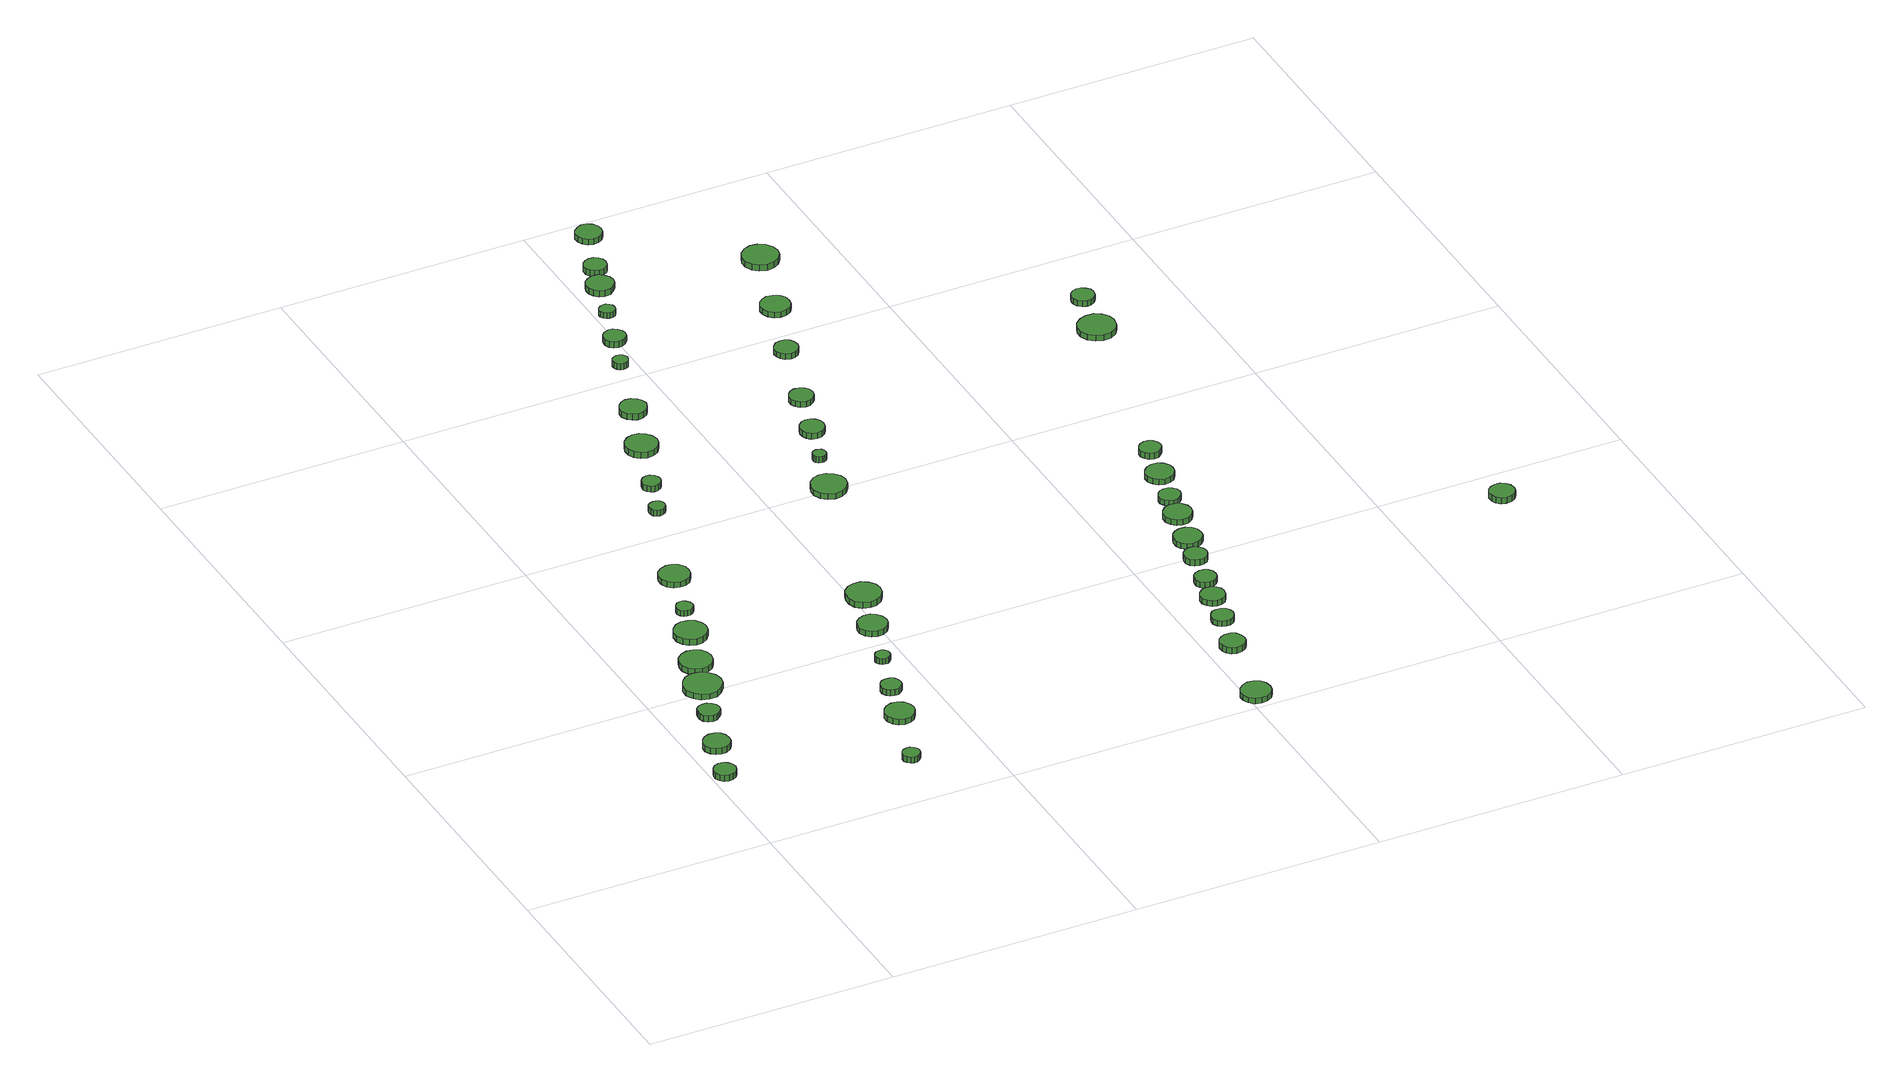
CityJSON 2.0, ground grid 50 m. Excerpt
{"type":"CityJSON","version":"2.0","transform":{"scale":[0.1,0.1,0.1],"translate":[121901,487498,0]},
"CityObjects":{
"tree1":{"type":"SolitaryVegetationObject","attributes":{"function":"something"},"geometry":[{"type":"MultiSurface","lod":"1","boundaries":[[[0,1,2,3,4,5,6,7,8,9,10,11,12,13,14]],[[15,16,17,18,19,20,21,22,23,24,25,26,27,28,29]],[[0,29,28,1]],[[1,28,27,2]],[[2,27,26,3]],[[3,26,25,4]],[[4,25,24,5]],[[5,24,23,6]],[[6,23,22,7]],[[7,22,21,8]],[[8,21,20,9]],[[9,20,19,10]],[[10,19,18,11]],[[11,18,17,12]],[[12,17,16,13]],[[13,16,15,14]],[[14,15,29,0]]]}]},
"tree2":{"type":"SolitaryVegetationObject","attributes":{"function":"something"},"geometry":[{"type":"MultiSurface","lod":"1","boundaries":[[[30,31,32,33,34,35,36,37,38,39,40,41,42,43,44]],[[45,46,47,48,49,50,51,52,53,54,55,56,57,58,59]],[[30,59,58,31]],[[31,58,57,32]],[[32,57,56,33]],[[33,56,55,34]],[[34,55,54,35]],[[35,54,53,36]],[[36,53,52,37]],[[37,52,51,38]],[[38,51,50,39]],[[39,50,49,40]],[[40,49,48,41]],[[41,48,47,42]],[[42,47,46,43]],[[43,46,45,44]],[[44,45,59,30]]]}]},
"tree3":{"type":"SolitaryVegetationObject","attributes":{"function":"something"},"geometry":[{"type":"MultiSurface","lod":"1","boundaries":[[[60,61,62,63,64,65,66,67,68,69,70,71,72,73,74]],[[75,76,77,78,79,80,81,82,83,84,85,86,87,88,89]],[[60,89,88,61]],[[61,88,87,62]],[[62,87,86,63]],[[63,86,85,64]],[[64,85,84,65]],[[65,84,83,66]],[[66,83,82,67]],[[67,82,81,68]],[[68,81,80,69]],[[69,80,79,70]],[[70,79,78,71]],[[71,78,77,72]],[[72,77,76,73]],[[73,76,75,74]],[[74,75,89,60]]]}]},
"tree4":{"type":"SolitaryVegetationObject","attributes":{"function":"something"},"geometry":[{"type":"MultiSurface","lod":"1","boundaries":[[[90,91,92,93,94,95,96,97,98,99,100,101,102,103,104]],[[105,106,107,108,109,110,111,112,113,114,115,116,117,118,119]],[[90,119,118,91]],[[91,118,117,92]],[[92,117,116,93]],[[93,116,115,94]],[[94,115,114,95]],[[95,114,113,96]],[[96,113,112,97]],[[97,112,111,98]],[[98,111,110,99]],[[99,110,109,100]],[[100,109,108,101]],[[101,108,107,102]],[[102,107,106,103]],[[103,106,105,104]],[[104,105,119,90]]]}]},
"tree5":{"type":"SolitaryVegetationObject","attributes":{"function":"something"},"geometry":[{"type":"MultiSurface","lod":"1","boundaries":[[[120,121,122,123,124,125,126,127,128,129,130,131,132,133,134]],[[135,136,137,138,139,140,141,142,143,144,145,146,147,148,149]],[[120,149,148,121]],[[121,148,147,122]],[[122,147,146,123]],[[123,146,145,124]],[[124,145,144,125]],[[125,144,143,126]],[[126,143,142,127]],[[127,142,141,128]],[[128,141,140,129]],[[129,140,139,130]],[[130,139,138,131]],[[131,138,137,132]],[[132,137,136,133]],[[133,136,135,134]],[[134,135,149,120]]]}]},
"tree6":{"type":"SolitaryVegetationObject","attributes":{"function":"something"},"geometry":[{"type":"MultiSurface","lod":"1","boundaries":[[[150,151,152,153,154,155,156,157,158,159,160,161,162,163,164]],[[165,166,167,168,169,170,171,172,173,174,175,176,177,178,179]],[[150,179,178,151]],[[151,178,177,152]],[[152,177,176,153]],[[153,176,175,154]],[[154,175,174,155]],[[155,174,173,156]],[[156,173,172,157]],[[157,172,171,158]],[[158,171,170,159]],[[159,170,169,160]],[[160,169,168,161]],[[161,168,167,162]],[[162,167,166,163]],[[163,166,165,164]],[[164,165,179,150]]]}]},
"tree7":{"type":"SolitaryVegetationObject","attributes":{"function":"something"},"geometry":[{"type":"MultiSurface","lod":"1","boundaries":[[[180,181,182,183,184,185,186,187,188,189,190,191,192,193,194]],[[195,196,197,198,199,200,201,202,203,204,205,206,207,208,209]],[[180,209,208,181]],[[181,208,207,182]],[[182,207,206,183]],[[183,206,205,184]],[[184,205,204,185]],[[185,204,203,186]],[[186,203,202,187]],[[187,202,201,188]],[[188,201,200,189]],[[189,200,199,190]],[[190,199,198,191]],[[191,198,197,192]],[[192,197,196,193]],[[193,196,195,194]],[[194,195,209,180]]]}]},
"tree8":{"type":"SolitaryVegetationObject","attributes":{"function":"something"},"geometry":[{"type":"MultiSurface","lod":"1","boundaries":[[[210,211,212,213,214,215,216,217,218,219,220,221,222,223,224]],[[225,226,227,228,229,230,231,232,233,234,235,236,237,238,239]],[[210,239,238,211]],[[211,238,237,212]],[[212,237,236,213]],[[213,236,235,214]],[[214,235,234,215]],[[215,234,233,216]],[[216,233,232,217]],[[217,232,231,218]],[[218,231,230,219]],[[219,230,229,220]],[[220,229,228,221]],[[221,228,227,222]],[[222,227,226,223]],[[223,226,225,224]],[[224,225,239,210]]]}]},
"tree9":{"type":"SolitaryVegetationObject","attributes":{"function":"something"},"geometry":[{"type":"MultiSurface","lod":"1","boundaries":[[[240,241,242,243,244,245,246,247,248,249,250,251,252,253,254]],[[255,256,257,258,259,260,261,262,263,264,265,266,267,268,269]],[[240,269,268,241]],[[241,268,267,242]],[[242,267,266,243]],[[243,266,265,244]],[[244,265,264,245]],[[245,264,263,246]],[[246,263,262,247]],[[247,262,261,248]],[[248,261,260,249]],[[249,260,259,250]],[[250,259,258,251]],[[251,258,257,252]],[[252,257,256,253]],[[253,256,255,254]],[[254,255,269,240]]]}]},
"tree10":{"type":"SolitaryVegetationObject","attributes":{"function":"something"},"geometry":[{"type":"MultiSurface","lod":"1","boundaries":[[[270,271,272,273,274,275,276,277,278,279,280,281,282,283,284]],[[285,286,287,288,289,290,291,292,293,294,295,296,297,298,299]],[[270,299,298,271]],[[271,298,297,272]],[[272,297,296,273]],[[273,296,295,274]],[[274,295,294,275]],[[275,294,293,276]],[[276,293,292,277]],[[277,292,291,278]],[[278,291,290,279]],[[279,290,289,280]],[[280,289,288,281]],[[281,288,287,282]],[[282,287,286,283]],[[283,286,285,284]],[[284,285,299,270]]]}]},
"tree11":{"type":"SolitaryVegetationObject","attributes":{"function":"something"},"geometry":[{"type":"MultiSurface","lod":"1","boundaries":[[[300,301,302,303,304,305,306,307,308,309,310,311,312,313,314]],[[315,316,317,318,319,320,321,322,323,324,325,326,327,328,329]],[[300,329,328,301]],[[301,328,327,302]],[[302,327,326,303]],[[303,326,325,304]],[[304,325,324,305]],[[305,324,323,306]],[[306,323,322,307]],[[307,322,321,308]],[[308,321,320,309]],[[309,320,319,310]],[[310,319,318,311]],[[311,318,317,312]],[[312,317,316,313]],[[313,316,315,314]],[[314,315,329,300]]]}]},
"tree12":{"type":"SolitaryVegetationObject","attributes":{"function":"something"},"geometry":[{"type":"MultiSurface","lod":"1","boundaries":[[[330,331,332,333,334,335,336,337,338,339,340,341,342,343,344]],[[345,346,347,348,349,350,351,352,353,354,355,356,357,358,359]],[[330,359,358,331]],[[331,358,357,332]],[[332,357,356,333]],[[333,356,355,334]],[[334,355,354,335]],[[335,354,353,336]],[[336,353,352,337]],[[337,352,351,338]],[[338,351,350,339]],[[339,350,349,340]],[[340,349,348,341]],[[341,348,347,342]],[[342,347,346,343]],[[343,346,345,344]],[[344,345,359,330]]]}]},
"tree13":{"type":"SolitaryVegetationObject","attributes":{"function":"something"},"geometry":[{"type":"MultiSurface","lod":"1","boundaries":[[[360,361,362,363,364,365,366,367,368,369,370,371,372,373,374]],[[375,376,377,378,379,380,381,382,383,384,385,386,387,388,389]],[[360,389,388,361]],[[361,388,387,362]],[[362,387,386,363]],[[363,386,385,364]],[[364,385,384,365]],[[365,384,383,366]],[[366,383,382,367]],[[367,382,381,368]],[[368,381,380,369]],[[369,380,379,370]],[[370,379,378,371]],[[371,378,377,372]],[[372,377,376,373]],[[373,376,375,374]],[[374,375,389,360]]]}]},
"tree14":{"type":"SolitaryVegetationObject","attributes":{"function":"something"},"geometry":[{"type":"MultiSurface","lod":"1","boundaries":[[[390,391,392,393,394,395,396,397,398,399,400,401,402,403,404]],[[405,406,407,408,409,410,411,412,413,414,415,416,417,418,419]],[[390,419,418,391]],[[391,418,417,392]],[[392,417,416,393]],[[393,416,415,394]],[[394,415,414,395]],[[395,414,413,396]],[[396,413,412,397]],[[397,412,411,398]],[[398,411,410,399]],[[399,410,409,400]],[[400,409,408,401]],[[401,408,407,402]],[[402,407,406,403]],[[403,406,405,404]],[[404,405,419,390]]]}]},
"tree15":{"type":"SolitaryVegetationObject","attributes":{"function":"something"},"geometry":[{"type":"MultiSurface","lod":"1","boundaries":[[[420,421,422,423,424,425,426,427,428,429,430,431,432,433,434]],[[435,436,437,438,439,440,441,442,443,444,445,446,447,448,449]],[[420,449,448,421]],[[421,448,447,422]],[[422,447,446,423]],[[423,446,445,424]],[[424,445,444,425]],[[425,444,443,426]],[[426,443,442,427]],[[427,442,441,428]],[[428,441,440,429]],[[429,440,439,430]],[[430,439,438,431]],[[431,438,437,432]],[[432,437,436,433]],[[433,436,435,434]],[[434,435,449,420]]]}]},
"tree16":{"type":"SolitaryVegetationObject","attributes":{"function":"something"},"geometry":[{"type":"MultiSurface","lod":"1","boundaries":[[[450,451,452,453,454,455,456,457,458,459,460,461,462,463,464]],[[465,466,467,468,469,470,471,472,473,474,475,476,477,478,479]],[[450,479,478,451]],[[451,478,477,452]],[[452,477,476,453]],[[453,476,475,454]],[[454,475,474,455]],[[455,474,473,456]],[[456,473,472,457]],[[457,472,471,458]],[[458,471,470,459]],[[459,470,469,460]],[[460,469,468,461]],[[461,468,467,462]],[[462,467,466,463]],[[463,466,465,464]],[[464,465,479,450]]]}]},
"tree17":{"type":"SolitaryVegetationObject","attributes":{"function":"something"},"geometry":[{"type":"MultiSurface","lod":"1","boundaries":[[[480,481,482,483,484,485,486,487,488,489,490,491,492,493,494]],[[495,496,497,498,499,500,501,502,503,504,505,506,507,508,509]],[[480,509,508,481]],[[481,508,507,482]],[[482,507,506,483]],[[483,506,505,484]],[[484,505,504,485]],[[485,504,503,486]],[[486,503,502,487]],[[487,502,501,488]],[[488,501,500,489]],[[489,500,499,490]],[[490,499,498,491]],[[491,498,497,492]],[[492,497,496,493]],[[493,496,495,494]],[[494,495,509,480]]]}]},
"tree18":{"type":"SolitaryVegetationObject","attributes":{"function":"something"},"geometry":[{"type":"MultiSurface","lod":"1","boundaries":[[[510,511,512,513,514,515,516,517,518,519,520,521,522,523,524]],[[525,526,527,528,529,530,531,532,533,534,535,536,537,538,539]],[[510,539,538,511]],[[511,538,537,512]],[[512,537,536,513]],[[513,536,535,514]],[[514,535,534,515]],[[515,534,533,516]],[[516,533,532,517]],[[517,532,531,518]],[[518,531,530,519]],[[519,530,529,520]],[[520,529,528,521]],[[521,528,527,522]],[[522,527,526,523]],[[523,526,525,524]],[[524,525,539,510]]]}]},
"tree19":{"type":"SolitaryVegetationObject","attributes":{"function":"something"},"geometry":[{"type":"MultiSurface","lod":"1","boundaries":[[[540,541,542,543,544,545,546,547,548,549,550,551,552,553,554]],[[555,556,557,558,559,560,561,562,563,564,565,566,567,568,569]],[[540,569,568,541]],[[541,568,567,542]],[[542,567,566,543]],[[543,566,565,544]],[[544,565,564,545]],[[545,564,563,546]],[[546,563,562,547]],[[547,562,561,548]],[[548,561,560,549]],[[549,560,559,550]],[[550,559,558,551]],[[551,558,557,552]],[[552,557,556,553]],[[553,556,555,554]],[[554,555,569,540]]]}]},
"tree20":{"type":"SolitaryVegetationObject","attributes":{"function":"something"},"geometry":[{"type":"MultiSurface","lod":"1","boundaries":[[[570,571,572,573,574,575,576,577,578,579,580,581,582,583,584]],[[585,586,587,588,589,590,591,592,593,594,595,596,597,598,599]],[[570,599,598,571]],[[571,598,597,572]],[[572,597,596,573]],[[573,596,595,574]],[[574,595,594,575]],[[575,594,593,576]],[[576,593,592,577]],[[577,592,591,578]],[[578,591,590,579]],[[579,590,589,580]],[[580,589,588,581]],[[581,588,587,582]],[[582,587,586,583]],[[583,586,585,584]],[[584,585,599,570]]]}]},
"tree21":{"type":"SolitaryVegetationObject","attributes":{"function":"something"},"geometry":[{"type":"MultiSurface","lod":"1","boundaries":[[[600,601,602,603,604,605,606,607,608,609,610,611,612,613,614]],[[615,616,617,618,619,620,621,622,623,624,625,626,627,628,629]],[[600,629,628,601]],[[601,628,627,602]],[[602,627,626,603]],[[603,626,625,604]],[[604,625,624,605]],[[605,624,623,606]],[[606,623,622,607]],[[607,622,621,608]],[[608,621,620,609]],[[609,620,619,610]],[[610,619,618,611]],[[611,618,617,612]],[[612,617,616,613]],[[613,616,615,614]],[[614,615,629,600]]]}]},
"tree22":{"type":"SolitaryVegetationObject","attributes":{"function":"something"},"geometry":[{"type":"MultiSurface","lod":"1","boundaries":[[[630,631,632,633,634,635,636,637,638,639,640,641,642,643,644]],[[645,646,647,648,649,650,651,652,653,654,655,656,657,658,659]],[[630,659,658,631]],[[631,658,657,632]],[[632,657,656,633]],[[633,656,655,634]],[[634,655,654,635]],[[635,654,653,636]],[[636,653,652,637]],[[637,652,651,638]],[[638,651,650,639]],[[639,650,649,640]],[[640,649,648,641]],[[641,648,647,642]],[[642,647,646,643]],[[643,646,645,644]],[[644,645,659,630]]]}]},
"tree23":{"type":"SolitaryVegetationObject","attributes":{"function":"something"},"geometry":[{"type":"MultiSurface","lod":"1","boundaries":[[[660,661,662,663,664,665,666,667,668,669,670,671,672,673,674]],[[675,676,677,678,679,680,681,682,683,684,685,686,687,688,689]],[[660,689,688,661]],[[661,688,687,662]],[[662,687,686,663]],[[663,686,685,664]],[[664,685,684,665]],[[665,684,683,666]],[[666,683,682,667]],[[667,682,681,668]],[[668,681,680,669]],[[669,680,679,670]],[[670,679,678,671]],[[671,678,677,672]],[[672,677,676,673]],[[673,676,675,674]],[[674,675,689,660]]]}]},
"tree24":{"type":"SolitaryVegetationObject","attributes":{"function":"something"},"geometry":[{"type":"MultiSurface","lod":"1","boundaries":[[[690,691,692,693,694,695,696,697,698,699,700,701,702,703,704]],[[705,706,707,708,709,710,711,712,713,714,715,716,717,718,719]],[[690,719,718,691]],[[691,718,717,692]],[[692,717,716,693]],[[693,716,715,694]],[[694,715,714,695]],[[695,714,713,696]],[[696,713,712,697]],[[697,712,711,698]],[[698,711,710,699]],[[699,710,709,700]],[[700,709,708,701]],[[701,708,707,702]],[[702,707,706,703]],[[703,706,705,704]],[[704,705,719,690]]]}]},
"tree25":{"type":"SolitaryVegetationObject","attributes":{"function":"something"},"geometry":[{"type":"MultiSurface","lod":"1","boundaries":[[[720,721,722,723,724,725,726,727,728,729,730,731,732,733,734]],[[735,736,737,738,739,740,741,742,743,744,745,746,747,748,749]],[[720,749,748,721]],[[721,748,747,722]],[[722,747,746,723]],[[723,746,745,724]],[[724,745,744,725]],[[725,744,743,726]],[[726,743,742,727]],[[727,742,741,728]],[[728,741,740,729]],[[729,740,739,730]],[[730,739,738,731]],[[731,738,737,732]],[[732,737,736,733]],[[733,736,735,734]],[[734,735,749,720]]]}]},
"tree26":{"type":"SolitaryVegetationObject","attributes":{"function":"something"},"geometry":[{"type":"MultiSurface","lod":"1","boundaries":[[[750,751,752,753,754,755,756,757,758,759,760,761,762,763,764]],[[765,766,767,768,769,770,771,772,773,774,775,776,777,778,779]],[[750,779,778,751]],[[751,778,777,752]],[[752,777,776,753]],[[753,776,775,754]],[[754,775,774,755]],[[755,774,773,756]],[[756,773,772,757]],[[757,772,771,758]],[[758,771,770,759]],[[759,770,769,760]],[[760,769,768,761]],[[761,768,767,762]],[[762,767,766,763]],[[763,766,765,764]],[[764,765,779,750]]]}]},
"tree27":{"type":"SolitaryVegetationObject","attributes":{"function":"something"},"geometry":[{"type":"MultiSurface","lod":"1","boundaries":[[[780,781,782,783,784,785,786,787,788,789,790,791,792,793,794]],[[795,796,797,798,799,800,801,802,803,804,805,806,807,808,809]],[[780,809,808,781]],[[781,808,807,782]],[[782,807,806,783]],[[783,806,805,784]],[[784,805,804,785]],[[785,804,803,786]],[[786,803,802,787]],[[787,802,801,788]],[[788,801,800,789]],[[789,800,799,790]],[[790,799,798,791]],[[791,798,797,792]],[[792,797,796,793]],[[793,796,795,794]],[[794,795,809,780]]]}]},
"tree28":{"type":"SolitaryVegetationObject","attributes":{"function":"something"},"geometry":[{"type":"MultiSurface","lod":"1","boundaries":[[[810,811,812,813,814,815,816,817,818,819,820,821,822,823,824]],[[825,826,827,828,829,830,831,832,833,834,835,836,837,838,839]],[[810,839,838,811]],[[811,838,837,812]],[[812,837,836,813]],[[813,836,835,814]],[[814,835,834,815]],[[815,834,833,816]],[[816,833,832,817]],[[817,832,831,818]],[[818,831,830,819]],[[819,830,829,820]],[[820,829,828,821]],[[821,828,827,822]],[[822,827,826,823]],[[823,826,825,824]],[[824,825,839,810]]]}]},
"tree29":{"type":"SolitaryVegetationObject","attributes":{"function":"something"},"geometry":[{"type":"MultiSurface","lod":"1","boundaries":[[[840,841,842,843,844,845,846,847,848,849,850,851,852,853,854]],[[855,856,857,858,859,860,861,862,863,864,865,866,867,868,869]],[[840,869,868,841]],[[841,868,867,842]],[[842,867,866,843]],[[843,866,865,844]],[[844,865,864,845]],[[845,864,863,846]],[[846,863,862,847]],[[847,862,861,848]],[[848,861,860,849]],[[849,860,859,850]],[[850,859,858,851]],[[851,858,857,852]],[[852,857,856,853]],[[853,856,855,854]],[[854,855,869,840]]]}]},
"tree30":{"type":"SolitaryVegetationObject","attributes":{"function":"something"},"geometry":[{"type":"MultiSurface","lod":"1","boundaries":[[[870,871,872,873,874,875,876,877,878,879,880,881,882,883,884]],[[885,886,887,888,889,890,891,892,893,894,895,896,897,898,899]],[[870,899,898,871]],[[871,898,897,872]],[[872,897,896,873]],[[873,896,895,874]],[[874,895,894,875]],[[875,894,893,876]],[[876,893,892,877]],[[877,892,891,878]],[[878,891,890,879]],[[879,890,889,880]],[[880,889,888,881]],[[881,888,887,882]],[[882,887,886,883]],[[883,886,885,884]],[[884,885,899,870]]]}]},
"tree31":{"type":"SolitaryVegetationObject","attributes":{"function":"something"},"geometry":[{"type":"MultiSurface","lod":"1","boundaries":[[[900,901,902,903,904,905,906,907,908,909,910,911,912,913,914]],[[915,916,917,918,919,920,921,922,923,924,925,926,927,928,929]],[[900,929,928,901]],[[901,928,927,902]],[[902,927,926,903]],[[903,926,925,904]],[[904,925,924,905]],[[905,924,923,906]],[[906,923,922,907]],[[907,922,921,908]],[[908,921,920,909]],[[909,920,919,910]],[[910,919,918,911]],[[911,918,917,912]],[[912,917,916,913]],[[913,916,915,914]],[[914,915,929,900]]]}]},
"tree32":{"type":"SolitaryVegetationObject","attributes":{"function":"something"},"geometry":[{"type":"MultiSurface","lod":"1","boundaries":[[[930,931,932,933,934,935,936,937,938,939,940,941,942,943,944]],[[945,946,947,948,949,950,951,952,953,954,955,956,957,958,959]],[[930,959,958,931]],[[931,958,957,932]],[[932,957,956,933]],[[933,956,955,934]],[[934,955,954,935]],[[935,954,953,936]],[[936,953,952,937]],[[937,952,951,938]],[[938,951,950,939]],[[939,950,949,940]],[[940,949,948,941]],[[941,948,947,942]],[[942,947,946,943]],[[943,946,945,944]],[[944,945,959,930]]]}]},
"tree33":{"type":"SolitaryVegetationObject","attributes":{"function":"something"},"geometry":[{"type":"MultiSurface","lod":"1","boundaries":[[[960,961,962,963,964,965,966,967,968,969,970,971,972,973,974]],[[975,976,977,978,979,980,981,982,983,984,985,986,987,988,989]],[[960,989,988,961]],[[961,988,987,962]],[[962,987,986,963]],[[963,986,985,964]],[[964,985,984,965]],[[965,984,983,966]],[[966,983,982,967]],[[967,982,981,968]],[[968,981,980,969]],[[969,980,979,970]],[[970,979,978,971]],[[971,978,977,972]],[[972,977,976,973]],[[973,976,975,974]],[[974,975,989,960]]]}]},
"tree34":{"type":"SolitaryVegetationObject","attributes":{"function":"something"},"geometry":[{"type":"MultiSurface","lod":"1","boundaries":[[[990,991,992,993,994,995,996,997,998,999,1000,1001,1002,1003,1004]],[[1005,1006,1007,1008,1009,1010,1011,1012,1013,1014,1015,1016,1017,1018,1019]],[[990,1019,1018,991]],[[991,1018,1017,992]],[[992,1017,1016,993]],[[993,1016,1015,994]],[[994,1015,1014,995]],[[995,1014,1013,996]],[[996,1013,1012,997]],[[997,1012,1011,998]],[[998,1011,1010,999]],[[999,1010,1009,1000]],[[1000,1009,1008,1001]],[[1001,1008,1007,1002]],[[1002,1007,1006,1003]],[[1003,1006,1005,1004]],[[1004,1005,1019,990]]]}]},
"tree35":{"type":"SolitaryVegetationObject","attributes":{"function":"something"},"geometry":[{"type":"MultiSurface","lod":"1","boundaries":[[[1020,1021,1022,1023,1024,1025,1026,1027,1028,1029,1030,1031,1032,1033,1034]],[[1035,1036,1037,1038,1039,1040,1041,1042,1043,1044,1045,1046,1047,1048,1049]],[[1020,1049,1048,1021]],[[1021,1048,1047,1022]],[[1022,1047,1046,1023]],[[1023,1046,1045,1024]],[[1024,1045,1044,1025]],[[1025,1044,1043,1026]],[[1026,1043,1042,1027]],[[1027,1042,1041,1028]],[[1028,1041,1040,1029]],[[1029,1040,1039,1030]],[[1030,1039,1038,1031]],[[1031,1038,1037,1032]],[[1032,1037,1036,1033]],[[1033,1036,1035,1034]],[[1034,1035,1049,1020]]]}]},
"tree36":{"type":"SolitaryVegetationObject","attributes":{"function":"something"},"geometry":[{"type":"MultiSurface","lod":"1","boundaries":[[[1050,1051,1052,1053,1054,1055,1056,1057,1058,1059,1060,1061,1062,1063,1064]],[[1065,1066,1067,1068,1069,1070,1071,1072,1073,1074,1075,1076,1077,1078,1079]],[[1050,1079,1078,1051]],[[1051,1078,1077,1052]],[[1052,1077,1076,1053]],[[1053,1076,1075,1054]],[[1054,1075,1074,1055]],[[1055,1074,1073,1056]],[[1056,1073,1072,1057]],[[1057,1072,1071,1058]],[[1058,1071,1070,1059]],[[1059,1070,1069,1060]],[[1060,1069,1068,1061]],[[1061,1068,1067,1062]],[[1062,1067,1066,1063]],[[1063,1066,1065,1064]],[[1064,1065,1079,1050]]]}]},
"tree37":{"type":"SolitaryVegetationObject","attributes":{"function":"something"},"geometry":[{"type":"MultiSurface","lod":"1","boundaries":[[[1080,1081,1082,1083,1084,1085,1086,1087,1088,1089,1090,1091,1092,1093,1094]],[[1095,1096,1097,1098,1099,1100,1101,1102,1103,1104,1105,1106,1107,1108,1109]],[[1080,1109,1108,1081]],[[1081,1108,1107,1082]],[[1082,1107,1106,1083]],[[1083,1106,1105,1084]],[[1084,1105,1104,1085]],[[1085,1104,1103,1086]],[[1086,1103,1102,1087]],[[1087,1102,1101,1088]],[[1088,1101,1100,1089]],[[1089,1100,1099,1090]],[[1090,1099,1098,1091]],[[1091,1098,1097,1092]],[[1092,1097,1096,1093]],[[1093,1096,1095,1094]],[[1094,1095,1109,1080]]]}]},
"tree38":{"type":"SolitaryVegetationObject","attributes":{"function":"something"},"geometry":[{"type":"MultiSurface","lod":"1","boundaries":[[[1110,1111,1112,1113,1114,1115,1116,1117,1118,1119,1120,1121,1122,1123,1124]],[[1125,1126,1127,1128,1129,1130,1131,1132,1133,1134,1135,1136,1137,1138,1139]],[[1110,1139,1138,1111]],[[1111,1138,1137,1112]],[[1112,1137,1136,1113]],[[1113,1136,1135,1114]],[[1114,1135,1134,1115]],[[1115,1134,1133,1116]],[[1116,1133,1132,1117]],[[1117,1132,1131,1118]],[[1118,1131,1130,1119]],[[1119,1130,1129,1120]],[[1120,1129,1128,1121]],[[1121,1128,1127,1122]],[[1122,1127,1126,1123]],[[1123,1126,1125,1124]],[[1124,1125,1139,1110]]]}]},
"tree39":{"type":"SolitaryVegetationObject","attributes":{"function":"something"},"geometry":[{"type":"MultiSurface","lod":"1","boundaries":[[[1140,1141,1142,1143,1144,1145,1146,1147,1148,1149,1150,1151,1152,1153,1154]],[[1155,1156,1157,1158,1159,1160,1161,1162,1163,1164,1165,1166,1167,1168,1169]],[[1140,1169,1168,1141]],[[1141,1168,1167,1142]],[[1142,1167,1166,1143]],[[1143,1166,1165,1144]],[[1144,1165,1164,1145]],[[1145,1164,1163,1146]],[[1146,1163,1162,1147]],[[1147,1162,1161,1148]],[[1148,1161,1160,1149]],[[1149,1160,1159,1150]],[[1150,1159,1158,1151]],[[1151,1158,1157,1152]],[[1152,1157,1156,1153]],[[1153,1156,1155,1154]],[[1154,1155,1169,1140]]]}]},
"tree40":{"type":"SolitaryVegetationObject","attributes":{"function":"something"},"geometry":[{"type":"MultiSurface","lod":"1","boundaries":[[[1170,1171,1172,1173,1174,1175,1176,1177,1178,1179,1180,1181,1182,1183,1184]],[[1185,1186,1187,1188,1189,1190,1191,1192,1193,1194,1195,1196,1197,1198,1199]],[[1170,1199,1198,1171]],[[1171,1198,1197,1172]],[[1172,1197,1196,1173]],[[1173,1196,1195,1174]],[[1174,1195,1194,1175]],[[1175,1194,1193,1176]],[[1176,1193,1192,1177]],[[1177,1192,1191,1178]],[[1178,1191,1190,1179]],[[1179,1190,1189,1180]],[[1180,1189,1188,1181]],[[1181,1188,1187,1182]],[[1182,1187,1186,1183]],[[1183,1186,1185,1184]],[[1184,1185,1199,1170]]]}]},
"tree41":{"type":"SolitaryVegetationObject","attributes":{"function":"something"},"geometry":[{"type":"MultiSurface","lod":"1","boundaries":[[[1200,1201,1202,1203,1204,1205,1206,1207,1208,1209,1210,1211,1212,1213,1214]],[[1215,1216,1217,1218,1219,1220,1221,1222,1223,1224,1225,1226,1227,1228,1229]],[[1200,1229,1228,1201]],[[1201,1228,1227,1202]],[[1202,1227,1226,1203]],[[1203,1226,1225,1204]],[[1204,1225,1224,1205]],[[1205,1224,1223,1206]],[[1206,1223,1222,1207]],[[1207,1222,1221,1208]],[[1208,1221,1220,1209]],[[1209,1220,1219,1210]],[[1210,1219,1218,1211]],[[1211,1218,1217,1212]],[[1212,1217,1216,1213]],[[1213,1216,1215,1214]],[[1214,1215,1229,1200]]]}]},
"tree42":{"type":"SolitaryVegetationObject","attributes":{"function":"something"},"geometry":[{"type":"MultiSurface","lod":"1","boundaries":[[[1230,1231,1232,1233,1234,1235,1236,1237,1238,1239,1240,1241,1242,1243,1244]],[[1245,1246,1247,1248,1249,1250,1251,1252,1253,1254,1255,1256,1257,1258,1259]],[[1230,1259,1258,1231]],[[1231,1258,1257,1232]],[[1232,1257,1256,1233]],[[1233,1256,1255,1234]],[[1234,1255,1254,1235]],[[1235,1254,1253,1236]],[[1236,1253,1252,1237]],[[1237,1252,1251,1238]],[[1238,1251,1250,1239]],[[1239,1250,1249,1240]],[[1240,1249,1248,1241]],[[1241,1248,1247,1242]],[[1242,1247,1246,1243]],[[1243,1246,1245,1244]],[[1244,1245,1259,1230]]]}]},
"tree43":{"type":"SolitaryVegetationObject","attributes":{"function":"something"},"geometry":[{"type":"MultiSurface","lod":"1","boundaries":[[[1260,1261,1262,1263,1264,1265,1266,1267,1268,1269,1270,1271,1272,1273,1274]],[[1275,1276,1277,1278,1279,1280,1281,1282,1283,1284,1285,1286,1287,1288,1289]],[[1260,1289,1288,1261]],[[1261,1288,1287,1262]],[[1262,1287,1286,1263]],[[1263,1286,1285,1264]],[[1264,1285,1284,1265]],[[1265,1284,1283,1266]],[[1266,1283,1282,1267]],[[1267,1282,1281,1268]],[[1268,1281,1280,1269]],[[1269,1280,1279,1270]],[[1270,1279,1278,1271]],[[1271,1278,1277,1272]],[[1272,1277,1276,1273]],[[1273,1276,1275,1274]],[[1274,1275,1289,1260]]]}]},
"tree44":{"type":"SolitaryVegetationObject","attributes":{"function":"something"},"geometry":[{"type":"MultiSurface","lod":"1","boundaries":[[[1290,1291,1292,1293,1294,1295,1296,1297,1298,1299,1300,1301,1302,1303,1304]],[[1305,1306,1307,1308,1309,1310,1311,1312,1313,1314,1315,1316,1317,1318,1319]],[[1290,1319,1318,1291]],[[1291,1318,1317,1292]],[[1292,1317,1316,1293]],[[1293,1316,1315,1294]],[[1294,1315,1314,1295]],[[1295,1314,1313,1296]],[[1296,1313,1312,1297]],[[1297,1312,1311,1298]],[[1298,1311,1310,1299]],[[1299,1310,1309,1300]],[[1300,1309,1308,1301]],[[1301,1308,1307,1302]],[[1302,1307,1306,1303]],[[1303,1306,1305,1304]],[[1304,1305,1319,1290]]]}]},
"tree45":{"type":"SolitaryVegetationObject","attributes":{"function":"something"},"geometry":[{"type":"MultiSurface","lod":"1","boundaries":[[[1320,1321,1322,1323,1324,1325,1326,1327,1328,1329,1330,1331,1332,1333,1334]],[[1335,1336,1337,1338,1339,1340,1341,1342,1343,1344,1345,1346,1347,1348,1349]],[[1320,1349,1348,1321]],[[1321,1348,1347,1322]],[[1322,1347,1346,1323]],[[1323,1346,1345,1324]],[[1324,1345,1344,1325]],[[1325,1344,1343,1326]],[[1326,1343,1342,1327]],[[1327,1342,1341,1328]],[[1328,1341,1340,1329]],[[1329,1340,1339,1330]],[[1330,1339,1338,1331]],[[1331,1338,1337,1332]],[[1332,1337,1336,1333]],[[1333,1336,1335,1334]],[[1334,1335,1349,1320]]]}]}
},
"vertices":[
[48,238,16],[46,247,16],[41,254,16],[33,259,16],[24,260,16],[15,257,16],[9,251,16],[5,242,16],[5,233,16],[9,225,16],[15,219,16],[24,216,16],[33,217,16],[41,222,16],[46,229,16],[46,229,3],[41,222,3],[33,217,3],[24,216,3],[15,219,3],[9,225,3],[5,233,3],[5,242,3],[9,251,3],[15,257,3],[24,260,3],[33,259,3],[41,254,3],[46,247,3],[48,238,3],
[81,329,16],[79,340,16],[73,349,16],[63,354,16],[52,355,16],[42,352,16],[34,344,16],[29,334,16],[29,323,16],[34,313,16],[42,306,16],[52,303,16],[63,304,16],[73,309,16],[79,318,16],[79,318,3],[73,309,3],[63,304,3],[52,303,3],[42,306,3],[34,313,3],[29,323,3],[29,334,3],[34,344,3],[42,352,3],[52,355,3],[63,354,3],[73,349,3],[79,340,3],[81,329,3],
[111,429,16],[109,438,16],[103,445,16],[96,450,16],[87,450,16],[78,448,16],[71,442,16],[68,433,16],[68,424,16],[71,416,16],[78,410,16],[87,407,16],[96,408,16],[103,413,16],[109,420,16],[109,420,3],[103,413,3],[96,408,3],[87,407,3],[78,410,3],[71,416,3],[68,424,3],[68,433,3],[71,442,3],[78,448,3],[87,450,3],[96,450,3],[103,445,3],[109,438,3],[111,429,3],
[156,512,16],[153,527,16],[143,540,16],[130,548,16],[114,550,16],[99,545,16],[88,534,16],[81,520,16],[81,504,16],[88,490,16],[99,479,16],[114,475,16],[130,476,16],[143,484,16],[153,497,16],[153,497,4],[143,484,4],[130,476,4],[114,475,4],[99,479,4],[88,490,4],[81,504,4],[81,520,4],[88,534,4],[99,545,4],[114,550,4],[130,548,4],[143,540,4],[153,527,4],[156,512,4],
[175,589,16],[172,602,16],[165,613,16],[153,619,16],[140,621,16],[127,617,16],[117,608,16],[112,595,16],[112,582,16],[117,570,16],[127,561,16],[140,557,16],[153,558,16],[165,565,16],[172,576,16],[172,576,3],[165,565,3],[153,558,3],[140,557,3],[127,561,3],[117,570,3],[112,582,3],[112,595,3],[117,608,3],[127,617,3],[140,621,3],[153,619,3],[165,613,3],[172,602,3],[175,589,3],
[211,681,16],[208,694,16],[200,705,16],[188,711,16],[175,713,16],[162,709,16],[153,700,16],[147,688,16],[147,674,16],[153,662,16],[162,653,16],[175,649,16],[188,650,16],[200,657,16],[208,668,16],[208,668,3],[200,657,3],[188,650,3],[175,649,3],[162,653,3],[153,662,3],[147,674,3],[147,688,3],[153,700,3],[162,709,3],[175,713,3],[188,711,3],[200,705,3],[208,694,3],[211,681,3],
[375,136,15],[374,142,15],[369,148,15],[363,152,15],[356,152,15],[349,150,15],[344,146,15],[341,139,15],[341,132,15],[344,126,15],[349,121,15],[356,119,15],[363,119,15],[369,123,15],[374,129,15],[374,129,2],[369,123,2],[363,119,2],[356,119,2],[349,121,2],[344,126,2],[341,132,2],[341,139,2],[344,146,2],[349,150,2],[356,152,2],[363,152,2],[369,148,2],[374,142,2],[375,136,2],
[221,757,16],[220,764,16],[215,770,16],[209,774,16],[202,774,16],[196,772,16],[191,767,16],[188,761,16],[188,754,16],[191,748,16],[196,743,16],[202,741,16],[209,741,16],[215,745,16],[220,751,16],[220,751,4],[215,745,4],[209,741,4],[202,741,4],[196,743,4],[191,748,4],[188,754,4],[188,761,4],[191,767,4],[196,772,4],[202,774,4],[209,774,4],[215,770,4],[220,764,4],[221,757,4],
[430,268,16],[427,280,16],[420,290,16],[410,296,16],[397,297,16],[386,293,16],[377,285,16],[372,274,16],[372,262,16],[377,250,16],[386,242,16],[397,238,16],[410,240,16],[420,246,16],[427,256,16],[427,256,4],[420,246,4],[410,240,4],[397,238,4],[386,242,4],[377,250,4],[372,262,4],[372,274,4],[377,285,4],[386,293,4],[397,297,4],[410,296,4],[420,290,4],[427,280,4],[430,268,4],
[267,863,16],[265,875,16],[257,886,16],[246,892,16],[234,893,16],[222,889,16],[212,881,16],[207,869,16],[207,857,16],[212,845,16],[222,836,16],[234,833,16],[246,834,16],[257,840,16],[265,851,16],[265,851,4],[257,840,4],[246,834,4],[234,833,4],[222,836,4],[212,845,4],[207,857,4],[207,869,4],[212,881,4],[222,889,4],[234,893,4],[246,892,4],[257,886,4],[265,875,4],[267,863,4],
[446,354,16],[445,362,16],[440,369,16],[432,373,16],[424,374,16],[416,372,16],[410,366,16],[406,358,16],[406,350,16],[410,342,16],[416,337,16],[424,334,16],[432,335,16],[440,339,16],[445,346,16],[445,346,3],[440,339,3],[432,335,3],[424,334,3],[416,337,3],[410,342,3],[406,350,3],[406,358,3],[410,366,3],[416,372,3],[424,374,3],[432,373,3],[440,369,3],[445,362,3],[446,354,3],
[472,451,15],[471,457,15],[467,462,15],[462,465,15],[456,465,15],[450,463,15],[446,459,15],[443,454,15],[443,448,15],[446,442,15],[450,438,15],[456,437,15],[462,437,15],[467,440,15],[471,445,15],[471,445,2],[467,440,2],[462,437,2],[456,437,2],[450,438,2],[446,442,2],[443,448,2],[443,454,2],[446,459,2],[450,463,2],[456,465,2],[462,465,2],[467,462,2],[471,457,2],[472,451,2],
[327,1081,15],[326,1087,15],[322,1092,15],[316,1095,15],[310,1096,15],[303,1094,15],[298,1090,15],[296,1084,15],[296,1077,15],[298,1071,15],[303,1067,15],[310,1065,15],[316,1066,15],[322,1069,15],[326,1074,15],[326,1074,2],[322,1069,2],[316,1066,2],[310,1065,2],[303,1067,2],[298,1071,2],[296,1077,2],[296,1084,2],[298,1090,2],[303,1094,2],[310,1096,2],[316,1095,2],[322,1092,2],[326,1087,2],[327,1081,2],
[517,552,16],[514,564,16],[507,574,16],[497,580,16],[484,581,16],[473,577,16],[464,569,16],[459,558,16],[459,546,16],[464,535,16],[473,526,16],[484,523,16],[497,524,16],[507,530,16],[514,540,16],[514,540,4],[507,530,4],[497,524,4],[484,523,4],[473,526,4],[464,535,4],[459,546,4],[459,558,4],[464,569,4],[473,577,4],[484,581,4],[497,580,4],[507,574,4],[514,564,4],[517,552,4],
[357,1158,16],[355,1166,16],[351,1172,16],[344,1176,16],[336,1177,16],[329,1174,16],[323,1169,16],[320,1162,16],[320,1154,16],[323,1147,16],[329,1142,16],[336,1140,16],[344,1141,16],[351,1145,16],[355,1151,16],[355,1151,3],[351,1145,3],[344,1141,3],[336,1140,3],[329,1142,3],[323,1147,3],[320,1154,3],[320,1162,3],[323,1169,3],[329,1174,3],[336,1177,3],[344,1176,3],[351,1172,3],[355,1166,3],[357,1158,3],
[554,651,16],[551,665,16],[543,676,16],[530,684,16],[516,685,16],[502,681,16],[491,671,16],[486,658,16],[486,644,16],[491,630,16],[502,621,16],[516,616,16],[530,618,16],[543,625,16],[551,637,16],[551,637,3],[543,625,3],[530,618,3],[516,616,3],[502,621,3],[491,630,3],[486,644,3],[486,658,3],[491,671,3],[502,681,3],[516,685,3],[530,684,3],[543,676,3],[551,665,3],[554,651,3],
[410,1277,17],[407,1290,17],[399,1301,17],[388,1308,17],[375,1309,17],[362,1305,17],[352,1296,17],[347,1284,17],[347,1270,17],[352,1258,17],[362,1249,17],[375,1245,17],[388,1247,17],[399,1253,17],[407,1264,17],[407,1264,4],[399,1253,4],[388,1247,4],[375,1245,4],[362,1249,4],[352,1258,4],[347,1270,4],[347,1284,4],[352,1296,4],[362,1305,4],[375,1309,4],[388,1308,4],[399,1301,4],[407,1290,4],[410,1277,4],
[447,1395,16],[444,1405,16],[438,1414,16],[428,1420,16],[417,1421,16],[407,1418,16],[399,1410,16],[394,1400,16],[394,1389,16],[399,1379,16],[407,1372,16],[417,1368,16],[428,1370,16],[438,1375,16],[444,1384,16],[444,1384,3],[438,1375,3],[428,1370,3],[417,1368,3],[407,1372,3],[399,1379,3],[394,1389,3],[394,1400,3],[399,1410,3],[407,1418,3],[417,1421,3],[428,1420,3],[438,1414,3],[444,1405,3],[447,1395,3],
[660,1003,16],[657,1017,16],[648,1028,16],[636,1036,16],[622,1037,16],[608,1033,16],[597,1023,16],[591,1010,16],[591,996,16],[597,982,16],[608,973,16],[622,968,16],[636,970,16],[648,977,16],[657,989,16],[657,989,4],[648,977,4],[636,970,4],[622,968,4],[608,973,4],[597,982,4],[591,996,4],[591,1010,4],[597,1023,4],[608,1033,4],[622,1037,4],[636,1036,4],[648,1028,4],[657,1017,4],[660,1003,4],
[486,1547,15],[484,1553,15],[481,1558,15],[475,1561,15],[469,1562,15],[463,1560,15],[458,1556,15],[455,1550,15],[455,1544,15],[458,1538,15],[463,1533,15],[469,1531,15],[475,1532,15],[481,1535,15],[484,1541,15],[484,1541,2],[481,1535,2],[475,1532,2],[469,1531,2],[463,1533,2],[458,1538,2],[455,1544,2],[455,1550,2],[458,1556,2],[463,1560,2],[469,1562,2],[475,1561,2],[481,1558,2],[484,1553,2],[486,1547,2],
[518,1621,16],[516,1630,16],[510,1637,16],[503,1642,16],[494,1643,16],[485,1640,16],[478,1634,16],[475,1626,16],[475,1617,16],[478,1608,16],[485,1602,16],[494,1600,16],[503,1601,16],[510,1605,16],[516,1612,16],[516,1612,3],[510,1605,3],[503,1601,3],[494,1600,3],[485,1602,3],[478,1608,3],[475,1617,3],[475,1626,3],[478,1634,3],[485,1640,3],[494,1643,3],[503,1642,3],[510,1637,3],[516,1630,3],[518,1621,3],
[669,1103,15],[668,1108,15],[665,1113,15],[660,1115,15],[655,1116,15],[649,1114,15],[645,1110,15],[643,1105,15],[643,1100,15],[645,1095,15],[649,1091,15],[655,1090,15],[660,1090,15],[665,1093,15],[668,1097,15],[668,1097,2],[665,1093,2],[660,1090,2],[655,1090,2],[649,1091,2],[645,1095,2],[643,1100,2],[643,1105,2],[645,1110,2],[649,1114,2],[655,1116,2],[660,1115,2],[665,1113,2],[668,1108,2],[669,1103,2],
[1047,39,14],[1045,51,14],[1038,61,14],[1027,67,14],[1015,68,14],[1003,64,14],[994,56,14],[989,45,14],[989,33,14],[994,22,14],[1003,13,14],[1015,10,14],[1027,11,14],[1038,17,14],[1045,27,14],[1045,27,2],[1038,17,2],[1027,11,2],[1015,10,2],[1003,13,2],[994,22,2],[989,33,2],[989,45,2],[994,56,2],[1003,64,2],[1015,68,2],[1027,67,2],[1038,61,2],[1045,51,2],[1047,39,2],
[540,1709,15],[539,1715,15],[535,1720,15],[529,1724,15],[523,1724,15],[517,1722,15],[512,1718,15],[509,1712,15],[509,1706,15],[512,1700,15],[517,1696,15],[523,1694,15],[529,1694,15],[535,1697,15],[539,1703,15],[539,1703,3],[535,1697,3],[529,1694,3],[523,1694,3],[517,1696,3],[512,1700,3],[509,1706,3],[509,1712,3],[512,1718,3],[517,1722,3],[523,1724,3],[529,1724,3],[535,1720,3],[539,1715,3],[540,1709,3],
[708,1188,16],[706,1198,16],[700,1206,16],[692,1211,16],[682,1212,16],[672,1209,16],[665,1202,16],[661,1193,16],[661,1183,16],[665,1174,16],[672,1167,16],[682,1164,16],[692,1165,16],[700,1170,16],[706,1178,16],[706,1178,3],[700,1170,3],[692,1165,3],[682,1164,3],[672,1167,3],[665,1174,3],[661,1183,3],[661,1193,3],[665,1202,3],[672,1209,3],[682,1212,3],[692,1211,3],[700,1206,3],[706,1198,3],[708,1188,3],
[578,1789,17],[575,1800,17],[568,1809,17],[559,1815,17],[547,1816,17],[537,1812,17],[528,1805,17],[524,1794,17],[524,1783,17],[528,1773,17],[537,1765,17],[547,1762,17],[559,1763,17],[568,1769,17],[575,1778,17],[575,1778,4],[568,1769,4],[559,1763,4],[547,1762,4],[537,1765,4],[528,1773,4],[524,1783,4],[524,1794,4],[528,1805,4],[537,1812,4],[547,1816,4],[559,1815,4],[568,1809,4],[575,1800,4],[578,1789,4],
[737,1290,16],[735,1300,16],[729,1308,16],[720,1313,16],[711,1314,16],[701,1311,16],[694,1304,16],[690,1295,16],[690,1285,16],[694,1276,16],[701,1270,16],[711,1266,16],[720,1268,16],[729,1273,16],[735,1281,16],[735,1281,4],[729,1273,4],[720,1268,4],[711,1266,4],[701,1270,4],[694,1276,4],[690,1285,4],[690,1295,4],[694,1304,4],[701,1311,4],[711,1314,4],[720,1313,4],[729,1308,4],[735,1300,4],[737,1290,4],
[1078,204,14],[1076,214,14],[1070,223,14],[1061,228,14],[1050,229,14],[1041,226,14],[1033,219,14],[1029,210,14],[1029,199,14],[1033,190,14],[1041,183,14],[1050,180,14],[1061,181,14],[1070,186,14],[1076,194,14],[1076,194,1],[1070,186,1],[1061,181,1],[1050,180,1],[1041,183,1],[1033,190,1],[1029,199,1],[1029,210,1],[1033,219,1],[1041,226,1],[1050,229,1],[1061,228,1],[1070,223,1],[1076,214,1],[1078,204,1],
[593,1850,16],[591,1859,16],[586,1866,16],[578,1871,16],[569,1872,16],[560,1869,16],[553,1863,16],[549,1855,16],[549,1845,16],[553,1837,16],[560,1831,16],[569,1828,16],[578,1829,16],[586,1833,16],[591,1841,16],[591,1841,3],[586,1833,3],[578,1829,3],[569,1828,3],[560,1831,3],[553,1837,3],[549,1845,3],[549,1855,3],[553,1863,3],[560,1869,3],[569,1872,3],[578,1871,3],[586,1866,3],[591,1859,3],[593,1850,3],
[1098,291,13],[1096,300,13],[1091,307,13],[1083,311,13],[1074,312,13],[1065,310,13],[1059,304,13],[1055,295,13],[1055,286,13],[1059,278,13],[1065,272,13],[1074,270,13],[1083,270,13],[1091,275,13],[1096,282,13],[1096,282,1],[1091,275,1],[1083,270,1],[1074,270,1],[1065,272,1],[1059,278,1],[1055,286,1],[1055,295,1],[1059,304,1],[1065,310,1],[1074,312,1],[1083,311,1],[1091,307,1],[1096,300,1],[1098,291,1],
[782,1442,18],[780,1452,18],[775,1460,18],[766,1465,18],[757,1466,18],[747,1463,18],[740,1456,18],[736,1447,18],[736,1438,18],[740,1429,18],[747,1422,18],[757,1419,18],[766,1420,18],[775,1425,18],[780,1433,18],[780,1433,6],[775,1425,6],[766,1420,6],[757,1419,6],[747,1422,6],[740,1429,6],[736,1438,6],[736,1447,6],[740,1456,6],[747,1463,6],[757,1466,6],[766,1465,6],[775,1460,6],[780,1452,6],[782,1442,6],
[634,1951,17],[632,1961,17],[626,1970,17],[617,1976,17],[606,1977,17],[596,1973,17],[588,1966,17],[583,1956,17],[583,1945,17],[588,1936,17],[596,1928,17],[606,1925,17],[617,1926,17],[626,1932,17],[632,1940,17],[632,1940,5],[626,1932,5],[617,1926,5],[606,1925,5],[596,1928,5],[588,1936,5],[583,1945,5],[583,1956,5],[588,1966,5],[596,1973,5],[606,1977,5],[617,1976,5],[626,1970,5],[632,1961,5],[634,1951,5],
[1115,360,14],[1113,370,14],[1107,378,14],[1098,383,14],[1088,384,14],[1079,381,14],[1071,374,14],[1067,365,14],[1067,355,14],[1071,346,14],[1079,339,14],[1088,336,14],[1098,337,14],[1107,342,14],[1113,350,14],[1113,350,2],[1107,342,2],[1098,337,2],[1088,336,2],[1079,339,2],[1071,346,2],[1067,355,2],[1067,365,2],[1071,374,2],[1079,381,2],[1088,384,2],[1098,383,2],[1107,378,2],[1113,370,2],[1115,360,2],
[1126,418,15],[1125,426,15],[1119,434,15],[1112,438,15],[1103,439,15],[1094,436,15],[1087,430,15],[1084,422,15],[1084,413,15],[1087,405,15],[1094,399,15],[1103,396,15],[1112,397,15],[1119,402,15],[1125,409,15],[1125,409,2],[1119,402,2],[1112,397,2],[1103,396,2],[1094,399,2],[1087,405,2],[1084,413,2],[1084,422,2],[1087,430,2],[1094,436,2],[1103,439,2],[1112,438,2],[1119,434,2],[1125,426,2],[1126,418,2],
[1146,494,14],[1144,504,14],[1138,511,14],[1130,516,14],[1121,517,14],[1112,514,14],[1105,508,14],[1101,499,14],[1101,490,14],[1105,481,14],[1112,475,14],[1121,472,14],[1130,473,14],[1138,477,14],[1144,485,14],[1144,485,1],[1138,477,1],[1130,473,1],[1121,472,1],[1112,475,1],[1105,481,1],[1101,490,1],[1101,499,1],[1105,508,1],[1112,514,1],[1121,517,1],[1130,516,1],[1138,511,1],[1144,504,1],[1146,494,1],
[833,1578,20],[831,1590,20],[824,1599,20],[813,1605,20],[801,1607,20],[790,1603,20],[781,1595,20],[776,1584,20],[776,1572,20],[781,1561,20],[790,1553,20],[801,1549,20],[813,1550,20],[824,1556,20],[831,1566,20],[831,1566,8],[824,1556,8],[813,1550,8],[801,1549,8],[790,1553,8],[781,1561,8],[776,1572,8],[776,1584,8],[781,1595,8],[790,1603,8],[801,1607,8],[813,1605,8],[824,1599,8],[831,1590,8],[833,1578,8],
[1165,554,14],[1163,566,14],[1156,575,14],[1146,581,14],[1134,582,14],[1123,578,14],[1115,571,14],[1110,560,14],[1110,548,14],[1115,538,14],[1123,530,14],[1134,527,14],[1146,528,14],[1156,534,14],[1163,543,14],[1163,543,2],[1156,534,2],[1146,528,2],[1134,527,2],[1123,530,2],[1115,538,2],[1110,548,2],[1110,560,2],[1115,571,2],[1123,578,2],[1134,582,2],[1146,581,2],[1156,575,2],[1163,566,2],[1165,554,2],
[1183,631,16],[1181,642,16],[1174,652,16],[1164,657,16],[1152,659,16],[1141,655,16],[1133,647,16],[1128,637,16],[1128,625,16],[1133,615,16],[1141,607,16],[1152,603,16],[1164,604,16],[1174,610,16],[1181,620,16],[1181,620,4],[1174,610,4],[1164,604,4],[1152,603,4],[1141,607,4],[1133,615,4],[1128,625,4],[1128,637,4],[1133,647,4],[1141,655,4],[1152,659,4],[1164,657,4],[1174,652,4],[1181,642,4],[1183,631,4],
[887,1732,23],[884,1747,23],[875,1759,23],[862,1766,23],[848,1768,23],[834,1763,23],[823,1753,23],[817,1740,23],[817,1725,23],[823,1711,23],[834,1702,23],[848,1697,23],[862,1699,23],[875,1706,23],[884,1718,23],[884,1718,10],[875,1706,10],[862,1699,10],[848,1697,10],[834,1702,10],[823,1711,10],[817,1725,10],[817,1740,10],[823,1753,10],[834,1763,10],[848,1768,10],[862,1766,10],[875,1759,10],[884,1747,10],[887,1732,10],
[1190,690,16],[1188,699,16],[1182,706,16],[1175,710,16],[1166,711,16],[1157,708,16],[1151,702,16],[1147,694,16],[1147,685,16],[1151,677,16],[1157,671,16],[1166,668,16],[1175,669,16],[1182,674,16],[1188,681,16],[1188,681,4],[1182,674,4],[1175,669,4],[1166,668,4],[1157,671,4],[1151,677,4],[1147,685,4],[1147,694,4],[1151,702,4],[1157,708,4],[1166,711,4],[1175,710,4],[1182,706,4],[1188,699,4],[1190,690,4],
[1212,762,19],[1210,773,19],[1203,783,19],[1193,789,19],[1181,790,19],[1170,786,19],[1162,778,19],[1157,768,19],[1157,756,19],[1162,746,19],[1170,738,19],[1181,734,19],[1193,736,19],[1203,741,19],[1210,751,19],[1210,751,7],[1203,741,7],[1193,736,7],[1181,734,7],[1170,738,7],[1162,746,7],[1157,756,7],[1157,768,7],[1162,778,7],[1170,786,7],[1181,790,7],[1193,789,7],[1203,783,7],[1210,773,7],[1212,762,7],
[1225,839,22],[1223,847,22],[1217,855,22],[1210,859,22],[1201,860,22],[1192,857,22],[1186,851,22],[1182,843,22],[1182,834,22],[1186,826,22],[1192,820,22],[1201,817,22],[1210,818,22],[1217,823,22],[1223,830,22],[1223,830,9],[1217,823,9],[1210,818,9],[1201,817,9],[1192,820,9],[1186,826,9],[1182,834,9],[1182,843,9],[1186,851,9],[1192,857,9],[1201,860,9],[1210,859,9],[1217,855,9],[1223,847,9],[1225,839,9],
[1331,1238,29],[1328,1253,29],[1319,1265,29],[1306,1273,29],[1290,1274,29],[1276,1269,29],[1264,1259,29],[1258,1245,29],[1258,1230,29],[1264,1216,29],[1276,1206,29],[1290,1201,29],[1306,1202,29],[1319,1210,29],[1328,1222,29],[1328,1222,17],[1319,1210,17],[1306,1202,17],[1290,1201,17],[1276,1206,17],[1264,1216,17],[1258,1230,17],[1258,1245,17],[1264,1259,17],[1276,1269,17],[1290,1274,17],[1306,1273,17],[1319,1265,17],[1328,1253,17],[1331,1238,17],
[1339,1338,30],[1337,1347,30],[1331,1354,30],[1323,1359,30],[1314,1360,30],[1305,1357,30],[1298,1351,30],[1294,1342,30],[1294,1333,30],[1298,1324,30],[1305,1318,30],[1314,1315,30],[1323,1316,30],[1331,1321,30],[1337,1328,30],[1337,1328,18],[1331,1321,18],[1323,1316,18],[1314,1315,18],[1305,1318,18],[1298,1324,18],[1294,1333,18],[1294,1342,18],[1298,1351,18],[1305,1357,18],[1314,1360,18],[1323,1359,18],[1331,1354,18],[1337,1347,18],[1339,1338,18],
[1737,412,26],[1735,423,26],[1729,431,26],[1720,436,26],[1710,437,26],[1700,434,26],[1692,427,26],[1688,418,26],[1688,407,26],[1692,398,26],[1700,391,26],[1710,388,26],[1720,389,26],[1729,394,26],[1735,402,26],[1735,402,13],[1729,394,13],[1720,389,13],[1710,388,13],[1700,391,13],[1692,398,13],[1688,407,13],[1688,418,13],[1692,427,13],[1700,434,13],[1710,437,13],[1720,436,13],[1729,431,13],[1735,423,13],[1737,412,13]
]}
